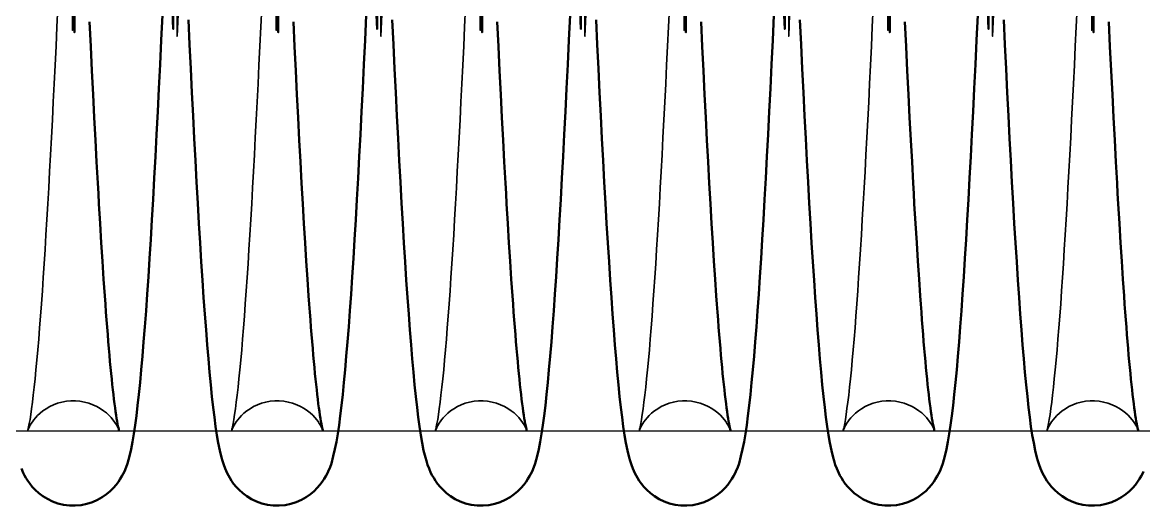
# Model space of a CAD drawing. Header units: millimetres. Extents: x 0 to 190005487, y 0 to 455456909.
# Drawn here: x 92713.03 to 92756.88, y 21488.31 to 21507.21 of the extents above; entities that cross this region are included whole.
import ezdxf

# ---------------------------------------------------------------- set-up
doc = ezdxf.new("R2010")
doc.units = ezdxf.units.MM
doc.header["$LTSCALE"] = 400
doc.header["$MEASUREMENT"] = 0
doc.layers.get('0').update_dxf_attribs({"linetype": 'CONTINUOUS'})
doc.layers.add('가려진 것(ISO)', color=7, linetype='CONTINUOUS', lineweight=35)
doc.layers.add('가시적인 것(ISO)', color=7, linetype='CONTINUOUS', lineweight=50)

# ---------------------------------------------------------------- blocks, each defined once
blk = doc.blocks.new('토션스프링 3')
at = {"layer": '가려진 것(ISO)', "flags": 128}
for points in [[(21462116.9, -50952923.544), (21462116.828, -50952925.233), (21462116.756, -50952888.925)], [(21462132.846, -50952923.544), (21462132.775, -50952925.233), (21462132.703, -50952888.925)], [(21462148.793, -50952923.543), (21462148.722, -50952925.233), (21462148.65, -50952888.925)], [(21462164.74, -50952923.543), (21462164.669, -50952925.233), (21462164.597, -50952888.925)], [(21462180.687, -50952923.543), (21462180.615, -50952925.233), (21462180.544, -50952888.925)], [(21462112.28, -50952956.08), (21462112.274, -50952956.062), (21462112.254, -50952956.006), (21462112.21, -50952955.903), (21462112.132, -50952955.744), (21462112.074, -50952955.64), (21462112.001, -50952955.52), (21462111.91, -50952955.383), (21462111.796, -50952955.231), (21462111.656, -50952955.064), (21462111.489, -50952954.888), (21462111.293, -50952954.707), (21462111.069, -50952954.528), (21462110.815, -50952954.356), (21462110.535, -50952954.197), (21462110.232, -50952954.057), (21462109.912, -50952953.94), (21462109.575, -50952953.85), (21462109.226, -50952953.789), (21462108.871, -50952953.758), (21462108.515, -50952953.76), (21462108.162, -50952953.793), (21462107.814, -50952953.858), (21462107.478, -50952953.95), (21462107.159, -50952954.069), (21462106.86, -50952954.212), (21462106.583, -50952954.372), (21462106.331, -50952954.546), (21462106.109, -50952954.725), (21462105.916, -50952954.905), (21462105.752, -50952955.08), (21462105.616, -50952955.245), (21462105.504, -50952955.396), (21462105.414, -50952955.531), (21462105.343, -50952955.651), (21462105.287, -50952955.752), (21462105.243, -50952955.838), (21462105.186, -50952955.965), (21462105.156, -50952956.042), (21462105.144, -50952956.076), (21462105.144, -50952956.075), (21462105.152, -50952956.044), (21462105.167, -50952955.986), (21462105.186, -50952955.904), (21462105.21, -50952955.8), (21462105.262, -50952955.537), (21462105.318, -50952955.209), (21462105.378, -50952954.82), (21462105.441, -50952954.371), (21462105.507, -50952953.865), (21462105.575, -50952953.304), (21462105.644, -50952952.691), (21462105.715, -50952952.029), (21462105.786, -50952951.319), (21462105.858, -50952950.565), (21462105.929, -50952949.768), (21462106, -50952948.932), (21462106.07, -50952948.053), (21462106.141, -50952947.131), (21462106.212, -50952946.166), (21462106.283, -50952945.161), (21462106.354, -50952944.116), (21462106.425, -50952943.034), (21462106.497, -50952941.915), (21462106.568, -50952940.761), (21462106.64, -50952939.573), (21462106.711, -50952938.353), (21462106.782, -50952937.102), (21462106.853, -50952935.821), (21462106.924, -50952934.507), (21462106.996, -50952933.16), (21462107.067, -50952931.784), (21462107.139, -50952930.379), (21462107.21, -50952928.947), (21462107.282, -50952927.491), (21462107.354, -50952926.011), (21462107.425, -50952924.509), (21462107.497, -50952922.988)], [(21462108.568, -50952888.47), (21462108.64, -50952924.781), (21462108.711, -50952923.091)], [(21462128.227, -50952956.08), (21462128.221, -50952956.062), (21462128.201, -50952956.006), (21462128.157, -50952955.903), (21462128.078, -50952955.744), (21462128.021, -50952955.64), (21462127.948, -50952955.52), (21462127.856, -50952955.383), (21462127.743, -50952955.231), (21462127.603, -50952955.064), (21462127.435, -50952954.888), (21462127.24, -50952954.707), (21462127.016, -50952954.528), (21462126.762, -50952954.356), (21462126.482, -50952954.197), (21462126.179, -50952954.057), (21462125.858, -50952953.939), (21462125.522, -50952953.85), (21462125.173, -50952953.789), (21462124.818, -50952953.758), (21462124.462, -50952953.76), (21462124.109, -50952953.793), (21462123.761, -50952953.858), (21462123.425, -50952953.95), (21462123.106, -50952954.069), (21462122.806, -50952954.212), (21462122.529, -50952954.372), (21462122.278, -50952954.546), (21462122.055, -50952954.725), (21462121.863, -50952954.905), (21462121.699, -50952955.081), (21462121.563, -50952955.245), (21462121.451, -50952955.396), (21462121.361, -50952955.531), (21462121.289, -50952955.651), (21462121.234, -50952955.752), (21462121.19, -50952955.838), (21462121.132, -50952955.965), (21462121.103, -50952956.042), (21462121.091, -50952956.076), (21462121.091, -50952956.075), (21462121.099, -50952956.044), (21462121.113, -50952955.986), (21462121.133, -50952955.904), (21462121.156, -50952955.8), (21462121.209, -50952955.537), (21462121.265, -50952955.209), (21462121.325, -50952954.819), (21462121.388, -50952954.37), (21462121.454, -50952953.864), (21462121.522, -50952953.304), (21462121.591, -50952952.691), (21462121.662, -50952952.029), (21462121.733, -50952951.319), (21462121.805, -50952950.565), (21462121.876, -50952949.768), (21462121.947, -50952948.932), (21462122.017, -50952948.053), (21462122.088, -50952947.131), (21462122.159, -50952946.167), (21462122.23, -50952945.161), (21462122.301, -50952944.117), (21462122.372, -50952943.034), (21462122.444, -50952941.915), (21462122.515, -50952940.761), (21462122.586, -50952939.573), (21462122.658, -50952938.353), (21462122.729, -50952937.102), (21462122.8, -50952935.821), (21462122.871, -50952934.507), (21462122.943, -50952933.16), (21462123.014, -50952931.784), (21462123.086, -50952930.379), (21462123.157, -50952928.947), (21462123.229, -50952927.491), (21462123.3, -50952926.011), (21462123.372, -50952924.51), (21462123.443, -50952922.988)], [(21462124.515, -50952888.47), (21462124.587, -50952924.781), (21462124.658, -50952923.091)], [(21462144.174, -50952956.08), (21462144.168, -50952956.062), (21462144.147, -50952956.006), (21462144.104, -50952955.903), (21462144.025, -50952955.744), (21462143.968, -50952955.64), (21462143.895, -50952955.52), (21462143.803, -50952955.383), (21462143.689, -50952955.231), (21462143.55, -50952955.064), (21462143.382, -50952954.888), (21462143.187, -50952954.707), (21462142.962, -50952954.528), (21462142.709, -50952954.356), (21462142.428, -50952954.197), (21462142.126, -50952954.057), (21462141.805, -50952953.939), (21462141.468, -50952953.85), (21462141.12, -50952953.789), (21462140.765, -50952953.758), (21462140.409, -50952953.76), (21462140.055, -50952953.793), (21462139.708, -50952953.858), (21462139.372, -50952953.95), (21462139.053, -50952954.069), (21462138.753, -50952954.212), (21462138.476, -50952954.372), (21462138.225, -50952954.546), (21462138.002, -50952954.725), (21462137.81, -50952954.905), (21462137.646, -50952955.081), (21462137.51, -50952955.245), (21462137.398, -50952955.396), (21462137.308, -50952955.531), (21462137.236, -50952955.651), (21462137.18, -50952955.752), (21462137.137, -50952955.838), (21462137.079, -50952955.965), (21462137.049, -50952956.042), (21462137.037, -50952956.076), (21462137.038, -50952956.075), (21462137.046, -50952956.044), (21462137.06, -50952955.986), (21462137.08, -50952955.904), (21462137.103, -50952955.8), (21462137.156, -50952955.537), (21462137.212, -50952955.209), (21462137.272, -50952954.819), (21462137.335, -50952954.37), (21462137.401, -50952953.864), (21462137.469, -50952953.304), (21462137.538, -50952952.691), (21462137.609, -50952952.029), (21462137.68, -50952951.32), (21462137.751, -50952950.565), (21462137.823, -50952949.769), (21462137.893, -50952948.932), (21462137.964, -50952948.053), (21462138.035, -50952947.131), (21462138.105, -50952946.167), (21462138.176, -50952945.162), (21462138.248, -50952944.117), (21462138.319, -50952943.034), (21462138.39, -50952941.915), (21462138.462, -50952940.761), (21462138.533, -50952939.573), (21462138.604, -50952938.353), (21462138.676, -50952937.102), (21462138.747, -50952935.821), (21462138.818, -50952934.507), (21462138.889, -50952933.161), (21462138.961, -50952931.784), (21462139.032, -50952930.379), (21462139.104, -50952928.948), (21462139.176, -50952927.491), (21462139.247, -50952926.011), (21462139.319, -50952924.51), (21462139.39, -50952922.988)], [(21462140.462, -50952888.47), (21462140.534, -50952924.781), (21462140.605, -50952923.091)], [(21462160.121, -50952956.08), (21462160.115, -50952956.062), (21462160.094, -50952956.006), (21462160.051, -50952955.903), (21462159.972, -50952955.744), (21462159.915, -50952955.64), (21462159.842, -50952955.52), (21462159.75, -50952955.383), (21462159.636, -50952955.231), (21462159.496, -50952955.064), (21462159.329, -50952954.888), (21462159.134, -50952954.707), (21462158.909, -50952954.528), (21462158.655, -50952954.356), (21462158.375, -50952954.197), (21462158.073, -50952954.057), (21462157.752, -50952953.939), (21462157.415, -50952953.85), (21462157.067, -50952953.789), (21462156.712, -50952953.758), (21462156.355, -50952953.76), (21462156.002, -50952953.793), (21462155.655, -50952953.858), (21462155.319, -50952953.951), (21462154.999, -50952954.069), (21462154.7, -50952954.212), (21462154.423, -50952954.372), (21462154.172, -50952954.546), (21462153.949, -50952954.725), (21462153.757, -50952954.905), (21462153.593, -50952955.081), (21462153.456, -50952955.245), (21462153.345, -50952955.396), (21462153.255, -50952955.531), (21462153.183, -50952955.651), (21462153.127, -50952955.752), (21462153.084, -50952955.838), (21462153.026, -50952955.965), (21462152.996, -50952956.042), (21462152.984, -50952956.076), (21462152.984, -50952956.075), (21462152.992, -50952956.044), (21462153.007, -50952955.986), (21462153.027, -50952955.904), (21462153.05, -50952955.8), (21462153.103, -50952955.537), (21462153.159, -50952955.208), (21462153.219, -50952954.819), (21462153.282, -50952954.37), (21462153.348, -50952953.864), (21462153.416, -50952953.304), (21462153.485, -50952952.691), (21462153.555, -50952952.029), (21462153.627, -50952951.32), (21462153.698, -50952950.565), (21462153.77, -50952949.769), (21462153.84, -50952948.932), (21462153.911, -50952948.053), (21462153.981, -50952947.131), (21462154.052, -50952946.167), (21462154.123, -50952945.162), (21462154.195, -50952944.117), (21462154.266, -50952943.035), (21462154.337, -50952941.915), (21462154.409, -50952940.761), (21462154.48, -50952939.573), (21462154.551, -50952938.353), (21462154.623, -50952937.102), (21462154.694, -50952935.821), (21462154.765, -50952934.507), (21462154.836, -50952933.161), (21462154.908, -50952931.784), (21462154.979, -50952930.38), (21462155.051, -50952928.948), (21462155.122, -50952927.491), (21462155.194, -50952926.011), (21462155.266, -50952924.51), (21462155.337, -50952922.988)], [(21462156.409, -50952888.469), (21462156.48, -50952924.781), (21462156.552, -50952923.091)], [(21462176.068, -50952956.08), (21462176.062, -50952956.062), (21462176.041, -50952956.006), (21462175.997, -50952955.903), (21462175.919, -50952955.744), (21462175.862, -50952955.64), (21462175.789, -50952955.52), (21462175.697, -50952955.383), (21462175.583, -50952955.231), (21462175.443, -50952955.064), (21462175.276, -50952954.888), (21462175.08, -50952954.707), (21462174.856, -50952954.528), (21462174.602, -50952954.356), (21462174.322, -50952954.197), (21462174.02, -50952954.057), (21462173.699, -50952953.939), (21462173.362, -50952953.85), (21462173.014, -50952953.789), (21462172.658, -50952953.758), (21462172.302, -50952953.76), (21462171.949, -50952953.793), (21462171.602, -50952953.858), (21462171.266, -50952953.951), (21462170.946, -50952954.069), (21462170.647, -50952954.212), (21462170.37, -50952954.373), (21462170.118, -50952954.546), (21462169.896, -50952954.725), (21462169.703, -50952954.905), (21462169.54, -50952955.081), (21462169.403, -50952955.245), (21462169.291, -50952955.396), (21462169.201, -50952955.531), (21462169.13, -50952955.651), (21462169.074, -50952955.753), (21462169.031, -50952955.838), (21462168.973, -50952955.965), (21462168.943, -50952956.042), (21462168.931, -50952956.076), (21462168.931, -50952956.075), (21462168.939, -50952956.044), (21462168.954, -50952955.986), (21462168.973, -50952955.904), (21462168.997, -50952955.8), (21462169.049, -50952955.536), (21462169.106, -50952955.208), (21462169.166, -50952954.818), (21462169.229, -50952954.369), (21462169.295, -50952953.864), (21462169.363, -50952953.303), (21462169.432, -50952952.691), (21462169.502, -50952952.029), (21462169.573, -50952951.32), (21462169.645, -50952950.566), (21462169.716, -50952949.769), (21462169.787, -50952948.932), (21462169.858, -50952948.053), (21462169.928, -50952947.131), (21462169.999, -50952946.167), (21462170.07, -50952945.162), (21462170.141, -50952944.118), (21462170.213, -50952943.035), (21462170.284, -50952941.916), (21462170.355, -50952940.761), (21462170.427, -50952939.573), (21462170.498, -50952938.353), (21462170.569, -50952937.102), (21462170.64, -50952935.821), (21462170.712, -50952934.507), (21462170.783, -50952933.161), (21462170.855, -50952931.785), (21462170.926, -50952930.38), (21462170.998, -50952928.948), (21462171.069, -50952927.492), (21462171.141, -50952926.011), (21462171.212, -50952924.51), (21462171.284, -50952922.988)], [(21462172.356, -50952888.469), (21462172.427, -50952924.781), (21462172.499, -50952923.091)], [(21462192.014, -50952956.08), (21462192.009, -50952956.062), (21462191.988, -50952956.006), (21462191.944, -50952955.903), (21462191.866, -50952955.744), (21462191.809, -50952955.64), (21462191.736, -50952955.52), (21462191.644, -50952955.383), (21462191.53, -50952955.231), (21462191.39, -50952955.064), (21462191.223, -50952954.888), (21462191.027, -50952954.707), (21462190.803, -50952954.528), (21462190.549, -50952954.356), (21462190.269, -50952954.197), (21462189.966, -50952954.057), (21462189.646, -50952953.939), (21462189.309, -50952953.85), (21462188.96, -50952953.789), (21462188.605, -50952953.758), (21462188.249, -50952953.76), (21462187.896, -50952953.793), (21462187.548, -50952953.858), (21462187.212, -50952953.951), (21462186.893, -50952954.069), (21462186.594, -50952954.212), (21462186.317, -50952954.373), (21462186.065, -50952954.546), (21462185.843, -50952954.725), (21462185.65, -50952954.906), (21462185.486, -50952955.081), (21462185.35, -50952955.245), (21462185.238, -50952955.396), (21462185.148, -50952955.531), (21462185.077, -50952955.651), (21462185.021, -50952955.753), (21462184.977, -50952955.838), (21462184.92, -50952955.965), (21462184.89, -50952956.042), (21462184.878, -50952956.076), (21462184.878, -50952956.075), (21462184.886, -50952956.044), (21462184.901, -50952955.987), (21462184.92, -50952955.904), (21462184.943, -50952955.8), (21462184.996, -50952955.536), (21462185.053, -50952955.208), (21462185.113, -50952954.818), (21462185.176, -50952954.369), (21462185.242, -50952953.863), (21462185.31, -50952953.303), (21462185.379, -50952952.691), (21462185.449, -50952952.029), (21462185.52, -50952951.32), (21462185.592, -50952950.566), (21462185.663, -50952949.769), (21462185.734, -50952948.932), (21462185.804, -50952948.053), (21462185.875, -50952947.132), (21462185.946, -50952946.168), (21462186.017, -50952945.162), (21462186.088, -50952944.118), (21462186.159, -50952943.035), (21462186.231, -50952941.916), (21462186.302, -50952940.762), (21462186.374, -50952939.573), (21462186.445, -50952938.353), (21462186.516, -50952937.101), (21462186.587, -50952935.82), (21462186.659, -50952934.507), (21462186.73, -50952933.161), (21462186.801, -50952931.785), (21462186.873, -50952930.38), (21462186.945, -50952928.949), (21462187.016, -50952927.492), (21462187.088, -50952926.012), (21462187.159, -50952924.51), (21462187.231, -50952922.988)], [(21462188.303, -50952888.469), (21462188.374, -50952924.781), (21462188.446, -50952923.091)]]:
    blk.add_lwpolyline(points, dxfattribs=at)
at = {"layer": '가시적인 것(ISO)', "flags": 128}
for points in [[(21462108.698, -50952922.763), (21462108.789, -50952924.93), (21462108.881, -50952889.096)], [(21462109.979, -50952924.116), (21462110.071, -50952926.04), (21462110.162, -50952927.929), (21462110.254, -50952929.78), (21462110.346, -50952931.59), (21462110.437, -50952933.353), (21462110.529, -50952935.068), (21462110.62, -50952936.73), (21462110.665, -50952937.54), (21462110.711, -50952938.337), (21462110.802, -50952939.893), (21462110.894, -50952941.395), (21462110.985, -50952942.841), (21462111.076, -50952944.228), (21462111.167, -50952945.553), (21462111.213, -50952946.191), (21462111.258, -50952946.812), (21462111.303, -50952947.416), (21462111.349, -50952948.003), (21462111.394, -50952948.572), (21462111.439, -50952949.123), (21462111.484, -50952949.657), (21462111.529, -50952950.174), (21462111.574, -50952950.673), (21462111.619, -50952951.155), (21462111.663, -50952951.617), (21462111.708, -50952952.061), (21462111.752, -50952952.485), (21462111.796, -50952952.89), (21462111.84, -50952953.274), (21462111.883, -50952953.638), (21462111.926, -50952953.98), (21462111.968, -50952954.301), (21462112.01, -50952954.6), (21462112.051, -50952954.877), (21462112.091, -50952955.131), (21462112.13, -50952955.36), (21462112.166, -50952955.561), (21462112.199, -50952955.733), (21462112.229, -50952955.875), (21462112.255, -50952955.984), (21462112.273, -50952956.054), (21462112.28, -50952956.08)], [(21462124.644, -50952922.763), (21462124.736, -50952924.93), (21462124.828, -50952889.096)], [(21462125.926, -50952924.116), (21462126.017, -50952926.04), (21462126.109, -50952927.929), (21462126.201, -50952929.78), (21462126.293, -50952931.59), (21462126.384, -50952933.353), (21462126.476, -50952935.068), (21462126.567, -50952936.73), (21462126.612, -50952937.54), (21462126.658, -50952938.337), (21462126.749, -50952939.893), (21462126.84, -50952941.395), (21462126.932, -50952942.841), (21462127.023, -50952944.228), (21462127.114, -50952945.553), (21462127.16, -50952946.191), (21462127.205, -50952946.812), (21462127.25, -50952947.416), (21462127.296, -50952948.003), (21462127.341, -50952948.572), (21462127.386, -50952949.123), (21462127.431, -50952949.657), (21462127.476, -50952950.174), (21462127.521, -50952950.673), (21462127.566, -50952951.155), (21462127.61, -50952951.617), (21462127.655, -50952952.061), (21462127.699, -50952952.485), (21462127.743, -50952952.89), (21462127.787, -50952953.274), (21462127.83, -50952953.638), (21462127.873, -50952953.98), (21462127.915, -50952954.301), (21462127.956, -50952954.6), (21462127.998, -50952954.877), (21462128.038, -50952955.131), (21462128.077, -50952955.36), (21462128.113, -50952955.561), (21462128.146, -50952955.733), (21462128.176, -50952955.875), (21462128.202, -50952955.984), (21462128.22, -50952956.054), (21462128.227, -50952956.08)], [(21462140.591, -50952922.763), (21462140.683, -50952924.93), (21462140.775, -50952889.096)], [(21462141.873, -50952924.116), (21462141.964, -50952926.04), (21462142.056, -50952927.929), (21462142.148, -50952929.78), (21462142.239, -50952931.589), (21462142.331, -50952933.353), (21462142.422, -50952935.068), (21462142.514, -50952936.73), (21462142.559, -50952937.54), (21462142.605, -50952938.337), (21462142.696, -50952939.893), (21462142.787, -50952941.395), (21462142.879, -50952942.841), (21462142.97, -50952944.228), (21462143.061, -50952945.553), (21462143.106, -50952946.191), (21462143.152, -50952946.812), (21462143.197, -50952947.416), (21462143.242, -50952948.003), (21462143.287, -50952948.572), (21462143.333, -50952949.123), (21462143.378, -50952949.657), (21462143.423, -50952950.174), (21462143.468, -50952950.673), (21462143.512, -50952951.155), (21462143.557, -50952951.617), (21462143.602, -50952952.061), (21462143.646, -50952952.485), (21462143.69, -50952952.89), (21462143.733, -50952953.274), (21462143.777, -50952953.638), (21462143.819, -50952953.98), (21462143.862, -50952954.301), (21462143.903, -50952954.6), (21462143.945, -50952954.877), (21462143.985, -50952955.131), (21462144.023, -50952955.36), (21462144.06, -50952955.561), (21462144.093, -50952955.733), (21462144.123, -50952955.875), (21462144.148, -50952955.984), (21462144.167, -50952956.054), (21462144.174, -50952956.08)], [(21462156.538, -50952922.763), (21462156.63, -50952924.93), (21462156.721, -50952889.096)], [(21462157.82, -50952924.116), (21462157.911, -50952926.04), (21462158.003, -50952927.929), (21462158.094, -50952929.78), (21462158.186, -50952931.589), (21462158.278, -50952933.353), (21462158.369, -50952935.068), (21462158.46, -50952936.73), (21462158.506, -50952937.54), (21462158.552, -50952938.337), (21462158.643, -50952939.893), (21462158.734, -50952941.395), (21462158.825, -50952942.841), (21462158.917, -50952944.228), (21462159.008, -50952945.552), (21462159.053, -50952946.191), (21462159.099, -50952946.812), (21462159.144, -50952947.416), (21462159.189, -50952948.003), (21462159.234, -50952948.572), (21462159.279, -50952949.123), (21462159.324, -50952949.657), (21462159.369, -50952950.174), (21462159.414, -50952950.673), (21462159.459, -50952951.155), (21462159.504, -50952951.617), (21462159.549, -50952952.061), (21462159.593, -50952952.485), (21462159.637, -50952952.89), (21462159.68, -50952953.274), (21462159.724, -50952953.638), (21462159.766, -50952953.98), (21462159.808, -50952954.301), (21462159.85, -50952954.6), (21462159.891, -50952954.877), (21462159.932, -50952955.131), (21462159.97, -50952955.36), (21462160.007, -50952955.561), (21462160.04, -50952955.733), (21462160.07, -50952955.875), (21462160.095, -50952955.984), (21462160.114, -50952956.054), (21462160.121, -50952956.08)], [(21462172.485, -50952922.763), (21462172.577, -50952924.93), (21462172.668, -50952889.095)], [(21462173.766, -50952924.116), (21462173.858, -50952926.04), (21462173.95, -50952927.929), (21462174.041, -50952929.78), (21462174.133, -50952931.589), (21462174.225, -50952933.353), (21462174.316, -50952935.068), (21462174.407, -50952936.73), (21462174.453, -50952937.54), (21462174.498, -50952938.337), (21462174.59, -50952939.893), (21462174.681, -50952941.395), (21462174.772, -50952942.841), (21462174.864, -50952944.228), (21462174.955, -50952945.552), (21462175, -50952946.19), (21462175.046, -50952946.812), (21462175.091, -50952947.416), (21462175.136, -50952948.003), (21462175.181, -50952948.572), (21462175.226, -50952949.123), (21462175.271, -50952949.657), (21462175.316, -50952950.174), (21462175.361, -50952950.673), (21462175.406, -50952951.155), (21462175.451, -50952951.617), (21462175.495, -50952952.061), (21462175.54, -50952952.485), (21462175.584, -50952952.89), (21462175.627, -50952953.274), (21462175.67, -50952953.638), (21462175.713, -50952953.98), (21462175.755, -50952954.301), (21462175.797, -50952954.6), (21462175.838, -50952954.877), (21462175.878, -50952955.131), (21462175.917, -50952955.36), (21462175.953, -50952955.561), (21462175.987, -50952955.733), (21462176.017, -50952955.875), (21462176.042, -50952955.984), (21462176.06, -50952956.054), (21462176.068, -50952956.08)], [(21462188.432, -50952922.763), (21462188.523, -50952924.93), (21462188.615, -50952889.095)], [(21462189.713, -50952924.116), (21462189.805, -50952926.04), (21462189.896, -50952927.929), (21462189.988, -50952929.78), (21462190.08, -50952931.589), (21462190.171, -50952933.353), (21462190.263, -50952935.068), (21462190.354, -50952936.73), (21462190.4, -50952937.54), (21462190.445, -50952938.337), (21462190.536, -50952939.893), (21462190.628, -50952941.395), (21462190.719, -50952942.841), (21462190.81, -50952944.228), (21462190.901, -50952945.552), (21462190.947, -50952946.19), (21462190.992, -50952946.812), (21462191.038, -50952947.416), (21462191.083, -50952948.003), (21462191.128, -50952948.572), (21462191.173, -50952949.123), (21462191.218, -50952949.657), (21462191.263, -50952950.174), (21462191.308, -50952950.673), (21462191.353, -50952951.155), (21462191.398, -50952951.617), (21462191.442, -50952952.061), (21462191.486, -50952952.485), (21462191.53, -50952952.89), (21462191.574, -50952953.274), (21462191.617, -50952953.638), (21462191.66, -50952953.98), (21462191.702, -50952954.301), (21462191.744, -50952954.6), (21462191.785, -50952954.877), (21462191.825, -50952955.131), (21462191.864, -50952955.36), (21462191.9, -50952955.561), (21462191.934, -50952955.733), (21462191.964, -50952955.875), (21462191.989, -50952955.984), (21462192.007, -50952956.054), (21462192.014, -50952956.08)], [(21462115.677, -50952923.592), (21462115.586, -50952925.537), (21462115.494, -50952927.445), (21462115.402, -50952929.312), (21462115.311, -50952931.134), (21462115.22, -50952932.914), (21462115.128, -50952934.654), (21462115.036, -50952936.348), (21462114.944, -50952937.995), (21462114.853, -50952939.592), (21462114.761, -50952941.135), (21462114.669, -50952942.622), (21462114.577, -50952944.05), (21462114.485, -50952945.416), (21462114.393, -50952946.721), (21462114.301, -50952947.967), (21462114.209, -50952949.151), (21462114.116, -50952950.275), (21462114.023, -50952951.335), (21462113.929, -50952952.331), (21462113.835, -50952953.262), (21462113.739, -50952954.128), (21462113.643, -50952954.926), (21462113.546, -50952955.657), (21462113.447, -50952956.329), (21462113.341, -50952956.952), (21462113.225, -50952957.536), (21462113.095, -50952958.092), (21462112.952, -50952958.647), (21462112.849, -50952958.95), (21462112.704, -50952959.283), (21462112.612, -50952959.464), (21462112.504, -50952959.657), (21462112.378, -50952959.864), (21462112.232, -50952960.085), (21462112.057, -50952960.32), (21462111.847, -50952960.566), (21462111.598, -50952960.815), (21462111.305, -50952961.062), (21462110.971, -50952961.296), (21462110.601, -50952961.506), (21462110.199, -50952961.683), (21462109.769, -50952961.819), (21462109.319, -50952961.91), (21462108.859, -50952961.952), (21462108.397, -50952961.942), (21462107.939, -50952961.882), (21462107.495, -50952961.775), (21462107.075, -50952961.624), (21462106.683, -50952961.434), (21462106.326, -50952961.215), (21462106.008, -50952960.976), (21462105.733, -50952960.728), (21462105.498, -50952960.478), (21462105.3, -50952960.235), (21462105.137, -50952960.005), (21462105.001, -50952959.789), (21462104.888, -50952959.588), (21462104.793, -50952959.4), (21462104.642, -50952959.058)], [(21462131.624, -50952923.592), (21462131.532, -50952925.538), (21462131.441, -50952927.446), (21462131.349, -50952929.312), (21462131.258, -50952931.134), (21462131.167, -50952932.915), (21462131.075, -50952934.654), (21462130.983, -50952936.349), (21462130.891, -50952937.996), (21462130.799, -50952939.593), (21462130.707, -50952941.136), (21462130.615, -50952942.623), (21462130.524, -50952944.051), (21462130.432, -50952945.416), (21462130.34, -50952946.722), (21462130.248, -50952947.967), (21462130.156, -50952949.152), (21462130.063, -50952950.275), (21462129.97, -50952951.335), (21462129.876, -50952952.332), (21462129.782, -50952953.263), (21462129.686, -50952954.128), (21462129.59, -50952954.926), (21462129.493, -50952955.658), (21462129.394, -50952956.33), (21462129.288, -50952956.953), (21462129.171, -50952957.537), (21462129.042, -50952958.092), (21462128.899, -50952958.647), (21462128.795, -50952958.949), (21462128.65, -50952959.283), (21462128.557, -50952959.464), (21462128.449, -50952959.657), (21462128.324, -50952959.864), (21462128.178, -50952960.085), (21462128.003, -50952960.321), (21462127.794, -50952960.566), (21462127.545, -50952960.815), (21462127.255, -50952961.062), (21462126.924, -50952961.294), (21462126.554, -50952961.503), (21462126.15, -50952961.681), (21462125.721, -50952961.818), (21462125.272, -50952961.909), (21462124.811, -50952961.951), (21462124.348, -50952961.943), (21462123.891, -50952961.884), (21462123.448, -50952961.776), (21462123.026, -50952961.625), (21462122.634, -50952961.437), (21462122.277, -50952961.218), (21462121.959, -50952960.979), (21462121.682, -50952960.73), (21462121.447, -50952960.481), (21462121.249, -50952960.239), (21462121.085, -50952960.007), (21462120.949, -50952959.791), (21462120.836, -50952959.59), (21462120.74, -50952959.402), (21462120.59, -50952959.06), (21462120.474, -50952958.751), (21462120.379, -50952958.462), (21462120.3, -50952958.185), (21462120.167, -50952957.634), (21462120.047, -50952957.053), (21462119.937, -50952956.432), (21462119.836, -50952955.765), (21462119.739, -50952955.045), (21462119.645, -50952954.265), (21462119.552, -50952953.419), (21462119.458, -50952952.504), (21462119.364, -50952951.524), (21462119.271, -50952950.478), (21462119.178, -50952949.37), (21462119.086, -50952948.198), (21462118.994, -50952946.966), (21462118.902, -50952945.67), (21462118.81, -50952944.31), (21462118.718, -50952942.889), (21462118.626, -50952941.409), (21462118.534, -50952939.875), (21462118.442, -50952938.287), (21462118.35, -50952936.65), (21462118.258, -50952934.966), (21462118.167, -50952933.237), (21462118.075, -50952931.466), (21462117.984, -50952929.648), (21462117.892, -50952927.786), (21462117.801, -50952925.883), (21462117.709, -50952923.943)], [(21462116.61, -50952888.841), (21462116.518, -50952924.679), (21462116.427, -50952922.523)], [(21462147.571, -50952923.592), (21462147.479, -50952925.538), (21462147.388, -50952927.446), (21462147.296, -50952929.312), (21462147.205, -50952931.134), (21462147.113, -50952932.915), (21462147.022, -50952934.654), (21462146.93, -50952936.349), (21462146.838, -50952937.996), (21462146.746, -50952939.593), (21462146.654, -50952941.136), (21462146.562, -50952942.623), (21462146.47, -50952944.051), (21462146.379, -50952945.416), (21462146.287, -50952946.722), (21462146.195, -50952947.967), (21462146.103, -50952949.152), (21462146.01, -50952950.275), (21462145.917, -50952951.336), (21462145.823, -50952952.332), (21462145.728, -50952953.263), (21462145.633, -50952954.128), (21462145.537, -50952954.927), (21462145.44, -50952955.658), (21462145.341, -50952956.33), (21462145.235, -50952956.953), (21462145.118, -50952957.537), (21462144.989, -50952958.092), (21462144.846, -50952958.647), (21462144.741, -50952958.949), (21462144.596, -50952959.282), (21462144.503, -50952959.464), (21462144.396, -50952959.657), (21462144.271, -50952959.864), (21462144.125, -50952960.085), (21462143.95, -50952960.32), (21462143.741, -50952960.566), (21462143.492, -50952960.815), (21462143.202, -50952961.061), (21462142.871, -50952961.294), (21462142.501, -50952961.503), (21462142.097, -50952961.681), (21462141.668, -50952961.818), (21462141.219, -50952961.909), (21462140.758, -50952961.951), (21462140.295, -50952961.943), (21462139.839, -50952961.884), (21462139.395, -50952961.776), (21462138.973, -50952961.625), (21462138.581, -50952961.437), (21462138.224, -50952961.218), (21462137.906, -50952960.979), (21462137.629, -50952960.73), (21462137.394, -50952960.481), (21462137.196, -50952960.239), (21462137.032, -50952960.007), (21462136.896, -50952959.791), (21462136.783, -50952959.59), (21462136.687, -50952959.402), (21462136.537, -50952959.061), (21462136.42, -50952958.751), (21462136.326, -50952958.462), (21462136.247, -50952958.185), (21462136.113, -50952957.634), (21462135.993, -50952957.052), (21462135.884, -50952956.432), (21462135.783, -50952955.765), (21462135.686, -50952955.045), (21462135.592, -50952954.265), (21462135.499, -50952953.419), (21462135.404, -50952952.504), (21462135.311, -50952951.524), (21462135.218, -50952950.478), (21462135.125, -50952949.37), (21462135.033, -50952948.198), (21462134.941, -50952946.966), (21462134.849, -50952945.67), (21462134.757, -50952944.31), (21462134.665, -50952942.888), (21462134.573, -50952941.409), (21462134.481, -50952939.874), (21462134.389, -50952938.287), (21462134.297, -50952936.65), (21462134.205, -50952934.965), (21462134.113, -50952933.237), (21462134.022, -50952931.466), (21462133.931, -50952929.648), (21462133.839, -50952927.786), (21462133.747, -50952925.883), (21462133.656, -50952923.942)], [(21462132.556, -50952888.84), (21462132.465, -50952924.678), (21462132.374, -50952922.523)], [(21462163.518, -50952923.593), (21462163.426, -50952925.538), (21462163.334, -50952927.446), (21462163.243, -50952929.312), (21462163.152, -50952931.134), (21462163.06, -50952932.915), (21462162.969, -50952934.654), (21462162.877, -50952936.349), (21462162.785, -50952937.996), (21462162.693, -50952939.593), (21462162.601, -50952941.136), (21462162.509, -50952942.623), (21462162.417, -50952944.051), (21462162.326, -50952945.416), (21462162.234, -50952946.722), (21462162.142, -50952947.967), (21462162.049, -50952949.152), (21462161.957, -50952950.275), (21462161.864, -50952951.336), (21462161.77, -50952952.332), (21462161.675, -50952953.263), (21462161.58, -50952954.129), (21462161.483, -50952954.927), (21462161.387, -50952955.658), (21462161.288, -50952956.33), (21462161.182, -50952956.953), (21462161.065, -50952957.537), (21462160.936, -50952958.092), (21462160.792, -50952958.647), (21462160.687, -50952958.949), (21462160.542, -50952959.282), (21462160.45, -50952959.464), (21462160.342, -50952959.657), (21462160.218, -50952959.863), (21462160.072, -50952960.085), (21462159.897, -50952960.32), (21462159.688, -50952960.565), (21462159.439, -50952960.815), (21462159.149, -50952961.061), (21462158.818, -50952961.294), (21462158.448, -50952961.503), (21462158.044, -50952961.681), (21462157.615, -50952961.818), (21462157.166, -50952961.909), (21462156.705, -50952961.951), (21462156.242, -50952961.943), (21462155.786, -50952961.884), (21462155.342, -50952961.776), (21462154.92, -50952961.625), (21462154.528, -50952961.437), (21462154.171, -50952961.218), (21462153.853, -50952960.979), (21462153.576, -50952960.73), (21462153.341, -50952960.481), (21462153.143, -50952960.239), (21462152.979, -50952960.008), (21462152.843, -50952959.791), (21462152.729, -50952959.59), (21462152.634, -50952959.402), (21462152.484, -50952959.061), (21462152.367, -50952958.751), (21462152.273, -50952958.463), (21462152.194, -50952958.186), (21462152.06, -50952957.634), (21462151.94, -50952957.052), (21462151.831, -50952956.432), (21462151.729, -50952955.765), (21462151.633, -50952955.046), (21462151.539, -50952954.266), (21462151.445, -50952953.419), (21462151.351, -50952952.504), (21462151.258, -50952951.524), (21462151.165, -50952950.479), (21462151.072, -50952949.37), (21462150.98, -50952948.199), (21462150.888, -50952946.966), (21462150.796, -50952945.67), (21462150.704, -50952944.309), (21462150.612, -50952942.888), (21462150.519, -50952941.409), (21462150.427, -50952939.874), (21462150.335, -50952938.287), (21462150.244, -50952936.65), (21462150.152, -50952934.965), (21462150.06, -50952933.237), (21462149.969, -50952931.466), (21462149.878, -50952929.648), (21462149.786, -50952927.785), (21462149.694, -50952925.882), (21462149.602, -50952923.942)], [(21462148.503, -50952888.84), (21462148.412, -50952924.678), (21462148.321, -50952922.523)], [(21462179.465, -50952923.593), (21462179.373, -50952925.538), (21462179.281, -50952927.446), (21462179.19, -50952929.312), (21462179.099, -50952931.134), (21462179.007, -50952932.915), (21462178.915, -50952934.654), (21462178.824, -50952936.349), (21462178.732, -50952937.996), (21462178.64, -50952939.593), (21462178.548, -50952941.136), (21462178.456, -50952942.623), (21462178.364, -50952944.051), (21462178.272, -50952945.416), (21462178.181, -50952946.722), (21462178.089, -50952947.967), (21462177.996, -50952949.152), (21462177.904, -50952950.276), (21462177.81, -50952951.336), (21462177.717, -50952952.332), (21462177.622, -50952953.263), (21462177.527, -50952954.129), (21462177.43, -50952954.927), (21462177.334, -50952955.658), (21462177.234, -50952956.33), (21462177.128, -50952956.953), (21462177.012, -50952957.537), (21462176.883, -50952958.092), (21462176.739, -50952958.646), (21462176.633, -50952958.949), (21462176.488, -50952959.282), (21462176.396, -50952959.463), (21462176.288, -50952959.657), (21462176.164, -50952959.863), (21462176.019, -50952960.085), (21462175.844, -50952960.32), (21462175.635, -50952960.565), (21462175.386, -50952960.815), (21462175.096, -50952961.061), (21462174.765, -50952961.293), (21462174.395, -50952961.503), (21462173.991, -50952961.681), (21462173.562, -50952961.818), (21462173.114, -50952961.909), (21462172.652, -50952961.951), (21462172.189, -50952961.943), (21462171.733, -50952961.884), (21462171.289, -50952961.776), (21462170.867, -50952961.625), (21462170.475, -50952961.437), (21462170.118, -50952961.218), (21462169.8, -50952960.979), (21462169.523, -50952960.73), (21462169.288, -50952960.482), (21462169.09, -50952960.239), (21462168.926, -50952960.008), (21462168.79, -50952959.791), (21462168.676, -50952959.59), (21462168.581, -50952959.402), (21462168.431, -50952959.061), (21462168.314, -50952958.751), (21462168.22, -50952958.463), (21462168.141, -50952958.186), (21462168.007, -50952957.634), (21462167.887, -50952957.052), (21462167.778, -50952956.432), (21462167.676, -50952955.766), (21462167.58, -50952955.046), (21462167.486, -50952954.266), (21462167.392, -50952953.419), (21462167.298, -50952952.504), (21462167.205, -50952951.524), (21462167.111, -50952950.479), (21462167.019, -50952949.37), (21462166.927, -50952948.199), (21462166.835, -50952946.966), (21462166.743, -50952945.67), (21462166.651, -50952944.309), (21462166.558, -50952942.888), (21462166.466, -50952941.409), (21462166.374, -50952939.874), (21462166.282, -50952938.287), (21462166.19, -50952936.649), (21462166.099, -50952934.965), (21462166.007, -50952933.237), (21462165.916, -50952931.466), (21462165.824, -50952929.648), (21462165.733, -50952927.785), (21462165.641, -50952925.882), (21462165.549, -50952923.941)], [(21462164.45, -50952888.84), (21462164.359, -50952924.678), (21462164.267, -50952922.523)], [(21462192.434, -50952959.282), (21462192.342, -50952959.463), (21462192.235, -50952959.657), (21462192.111, -50952959.863), (21462191.966, -50952960.084), (21462191.791, -50952960.32), (21462191.582, -50952960.565), (21462191.333, -50952960.815), (21462191.043, -50952961.061), (21462190.712, -50952961.293), (21462190.342, -50952961.503), (21462189.938, -50952961.68), (21462189.509, -50952961.818), (21462189.061, -50952961.909), (21462188.6, -50952961.951), (21462188.136, -50952961.943), (21462187.68, -50952961.884), (21462187.236, -50952961.776), (21462186.814, -50952961.625), (21462186.422, -50952961.437), (21462186.065, -50952961.218), (21462185.747, -50952960.979), (21462185.47, -50952960.73), (21462185.235, -50952960.482), (21462185.037, -50952960.239), (21462184.873, -50952960.008), (21462184.737, -50952959.791), (21462184.623, -50952959.59), (21462184.528, -50952959.402), (21462184.378, -50952959.061), (21462184.261, -50952958.752), (21462184.167, -50952958.463), (21462184.088, -50952958.186), (21462183.954, -50952957.634), (21462183.834, -50952957.052), (21462183.724, -50952956.432), (21462183.623, -50952955.766), (21462183.527, -50952955.047), (21462183.433, -50952954.267), (21462183.339, -50952953.419), (21462183.245, -50952952.505), (21462183.151, -50952951.524), (21462183.058, -50952950.479), (21462182.966, -50952949.37), (21462182.874, -50952948.199), (21462182.782, -50952946.967), (21462182.69, -50952945.67), (21462182.597, -50952944.309), (21462182.505, -50952942.888), (21462182.413, -50952941.408), (21462182.321, -50952939.874), (21462182.229, -50952938.286), (21462182.137, -50952936.649), (21462182.046, -50952934.965), (21462181.954, -50952933.237), (21462181.863, -50952931.466), (21462181.771, -50952929.648), (21462181.68, -50952927.785), (21462181.588, -50952925.881), (21462181.496, -50952923.941)], [(21462180.397, -50952888.839), (21462180.305, -50952924.678), (21462180.214, -50952922.523)]]:
    blk.add_lwpolyline(points, dxfattribs=at)
blk = doc.blocks.new('토션스프링1234')
blk.add_blockref('토션스프링 3', (188.103, -4314.906))
blk = doc.blocks.new('A$C640965EA')
at = {"color": 3}
blk.add_line((1320.65, 4430.554, 379.347), (4794.161, 4430.554, 379.347), dxfattribs=at)
at = {"xscale": 0.5000000000072761, "yscale": 0.5000000000072761, "zscale": 0.5000000000072761}
blk.add_blockref('토션스프링1234', (-10727021.339, 25483066.058, 379.347), dxfattribs=at)

msp = doc.modelspace()

# ---------------------------------------------------------------- block references
msp.add_blockref('A$C640965EA', (88587.952, 17060.682))

doc.saveas('drawing.dxf')
